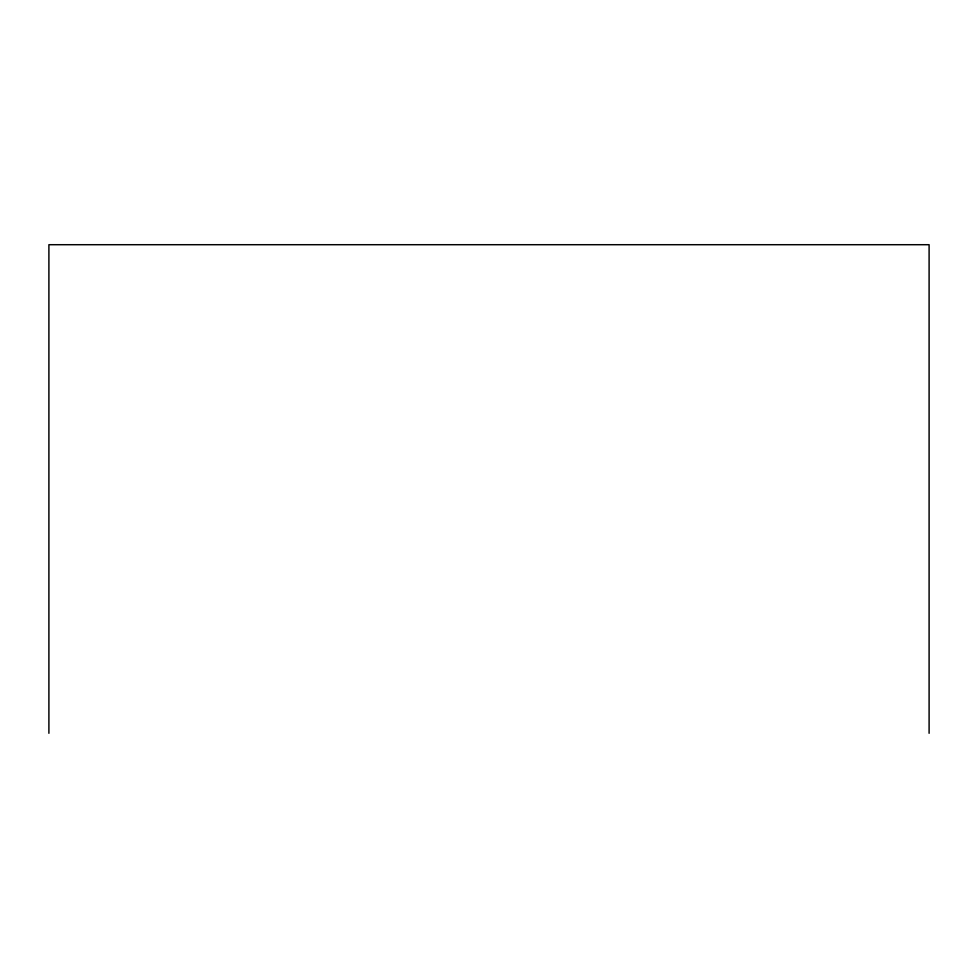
<?xml version="1.0" encoding="UTF-8"?>
<svg xmlns="http://www.w3.org/2000/svg" width="978" height="978" viewBox="0 0 978 978"><rect width="100%" height="100%" fill="white"/><g stroke="black" fill="none" stroke-linecap="round" stroke-linejoin="round"><path stroke-width="1.47" d="M929.1 733.292L929.1 244.708L48.9 244.708L48.9 733.292"/></g></svg>
